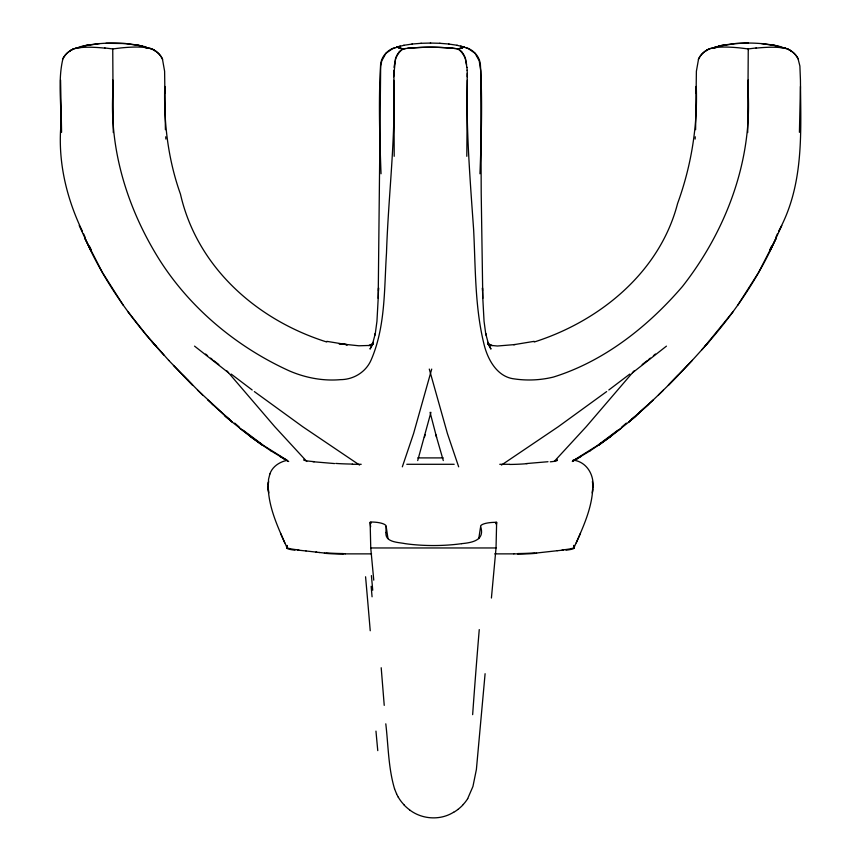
<?xml version="1.0" encoding="UTF-8"?>
<svg xmlns="http://www.w3.org/2000/svg" width="861" height="861" viewBox="0 0 861 861"><rect width="100%" height="100%" fill="white"/><g stroke="black" fill="none" stroke-linecap="round" stroke-linejoin="round"><path stroke-width="1.29" d="M268.352 489.866L268.352 489.08L268.804 492.976M393.735 80.321C395.823 138.061 388.343 195.404 386.492 253.005C384.146 288.769 385.642 326.362 371.166 359.898C365.925 372.113 353.527 379.615 340.45 379.647C323.004 381.186 305.407 377.807 289.371 370.908C236.958 347.08 190.539 308.658 159.554 259.925C128.364 210.267 109.745 152.268 112.813 93.279M573.975 545.422L573.953 547.876A31.297 2.551 -1.8 0 1 573.846 548.037M748.209 93.279L748.209 80.008M82.452 231.361C67.276 199.827 58.57 165.097 60.593 129.979C62.132 106.57 57.407 82.333 62.788 59.355A18.35 18.35 0 0 1 67.987 52.37A22.59 22.59 0 0 1 69.967 50.907L70.936 50.282A29.392 29.382 -34.8 0 1 71.485 49.96L71.667 49.863A22.343 22.343 0 0 1 72.518 49.389L72.69 49.314A20.427 20.427 0 0 1 73.497 48.926L77.307 47.915M287.014 546.412L287.014 545.422L287.025 547.241M573.975 545.422L573.975 546.541M592.648 489.866L592.648 489.08L592.196 492.976M695.602 129.699L696.388 71.237L698.497 59.355A18.35 18.35 0 0 1 703.706 52.37A23.947 23.947 0 0 1 706.644 50.293L707.01 50.067A24.829 24.818 -23.4 0 1 707.893 49.572L708.065 49.486A20.406 20.406 0 0 1 709.216 48.926L713.016 47.915A64.65 13.733 12.5 0 1 716.567 47.42M800.439 86.455L799.417 132.346M269.87 474.024C272.28 466.662 279.448 462.002 286.745 460.42M696.237 93.268L696.269 86.455C697.754 126.373 691.222 166.076 677.564 203.583C659.784 272.216 599.805 321.175 534.229 342M748.252 49.669L748.252 48.926L756.227 47.947M303.901 459.387L303.933 460.269A28.165 1.722 1.4 0 0 304.17 460.441M748.241 50.282L747.714 132.54M748.187 93.279C751.761 163.159 725.199 231.943 682.461 286.465C648.053 326.502 604.368 361.146 553.472 377.043C540.762 380.175 527.438 380.81 514.491 378.926C497.367 377.096 487.875 359.887 484.13 344.734C474.745 307.097 475.606 267.954 473.615 229.467C469.912 177.517 465.812 125.566 467.308 73.422M393.638 76.758L395.5 58.796A18.264 12.883 -90 0 1 398.847 52.413M491.416 598.029L496.033 547.962L496.636 522.326L495.85 522.326A15.25 4.122 0 0 0 480.546 526.469M268.158 488.058L268.557 479.211L269.87 474.024M268.374 491.448L268.266 484.506M373.093 343.647L370.036 349.071L373.254 342.334L372.479 344.12L375.385 333.347L375.105 334.983L376.946 321.282L378.194 298.369L380.67 66.211L381.789 60.776L385.922 53.328L392.433 48.786L400.333 46.107M466.813 156.304L467.383 80.321M592.626 491.448L592.648 490.555M378.194 298.369L378.539 287.886L378.442 290.631M393.929 70.29L394.187 156.304M386.169 526.491L385.932 532.561M287.154 548.048A31.297 2.551 1.8 0 1 287.036 547.876L287.014 547.553M385.922 532.83C385.168 542.527 398.546 542.236 405.133 543.646A60.711 16.402 0 0 0 461.668 543.657M573.964 547.478L573.975 546.541M695.128 139.073L695.268 136.791M479.964 173.771C481.321 137.426 482.547 100.877 480.395 64.575C479.609 56.482 473.561 49.809 465.866 47.559M485.098 673.7L476.391 769.497L472.937 786.491L467.695 798.599M393.994 67.362L395.63 58.796A21.633 15.283 -89.2 0 1 402.959 49.109M268.234 484.732L268.589 481.471M496.356 524.823L496.636 522.326M495.85 522.326L495.721 523.37M480.481 527.481L478.77 538.599M430.93 412.333L417.703 460.57M431.716 369.078L413.581 433.546L402.335 466.823M424.398 437.356L425.183 434.633M573.943 547.876L573.975 547.79A31.373 2.561 -1.9 0 1 573.663 548.134M573.986 547.714C582.639 528.234 592.443 508.012 592.831 486.271L592.809 487.821L592.734 484.506M576.235 542.893L580.475 533.293M781.799 225.539L770.175 250.702L775.826 238.971M775.933 237.206L777.505 233.697M778.548 231.361C804.465 184.329 800.773 131.572 800.439 80.008L799.891 66.039L798.212 59.355A18.35 18.35 0 0 0 793.013 52.37A22.59 22.59 0 0 0 791.033 50.907L790.064 50.282A29.392 29.382 34.8 0 0 789.515 49.96L789.333 49.863A22.343 22.343 0 0 0 788.482 49.389L788.31 49.314A20.427 20.427 0 0 0 787.503 48.926L787.503 48.926A23.075 23.075 0 0 1 790.064 50.282A26.669 26.669 0 0 1 791.033 50.896M776.256 238.11L758.541 272.582L737.629 305.429M769.949 249.475L771.585 246.128M770.38 250.39C752.611 286.724 728.912 319.883 701.801 349.814M373.265 343.098L371.263 346.025L373.125 343.517M733.217 311.521L704.761 346.423M634.051 370.908L586.33 426.582L554.226 461.464M463.24 804.475L464.553 802.969A50.519 43.018 4.4 0 0 467.717 798.61M709.55 340.956C684.646 369.735 657.815 396.856 629.1 421.836M692.287 360.361L668.491 385.05M668.394 385.147L678.07 375.331M658.461 394.995L663.4 390.151M653.413 399.816L629.133 421.793L609.825 437.119M648.688 404.175L631.813 419.49L635.031 416.573M371.274 344.83L368.885 345.605L372.942 343.55M371.435 344.906L372.996 343.507M629.133 421.793L636.462 415.357M621.76 427.045L626.313 423.106M648.355 359.758L650.367 358.122M653.402 355.679L655.415 354.043M617.843 430.22L597.017 445.794L572.662 460.979M621.222 428.272L599.041 444.825M666.446 346.133L632.512 372.77M629.811 374.072L608.813 389.99M642.188 364.547L647.343 360.576M606.661 391.583L558.219 426.755L501.457 465.069M601.193 443.307L590.14 450.798M706.45 50.401L705.277 51.165A25.432 25.432 0 0 1 706.45 50.401L706.644 50.282A23.075 23.064 -23.4 0 1 709.206 48.926L709.668 48.743M590.237 450.733L573.308 460.936M572.296 461.518L581.25 456.352M575.805 459.526L576.762 458.999M453.618 812.224C440.229 820.662 422.041 819.457 409.556 809.867M80.783 47.42A64.65 13.658 12.6 0 0 77.059 47.958L73.497 48.926A23.075 23.075 0 0 0 70.936 50.282A26.669 26.669 0 0 0 69.967 50.896M395.134 47.559C387.439 49.809 381.391 56.482 380.605 64.575C378.453 100.877 379.679 137.426 381.036 173.771M463.207 47.312L464.316 47.043L456.976 45.299M464.283 47.054L463.455 47.215M462.981 47.355L464.014 47.043L468.567 48.786L475.078 53.328L479.211 60.776L480.761 70.968L481.202 192.939L482.806 298.369L484.054 321.282L485.895 334.983L485.615 333.347L488.521 344.12L487.746 342.334L490.964 349.071L487.907 343.647M463.046 47.355L461.959 47.678M458.213 48.894L462.981 47.473L458.375 48.894A22.655 15.993 -89.9 0 1 462.196 52.338M461.991 47.796L462.572 47.613M458.321 48.916L456.201 48.657M463.584 47.172L460.667 46.107M710.25 48.56L712.8 47.947A64.65 13.658 12.6 0 1 739.911 47.925L748.252 48.926M399.041 47.678L396.684 47.043L404.024 45.299M75.402 48.324L75.564 48.281M99.553 43.545L83.043 46.096C103.815 41.78 125.717 42.017 146.359 47.011M718.752 46.096C739.524 41.769 761.425 42.017 782.068 47.011M78.932 47.011L87.94 44.966M714.641 47.011L735.262 43.545L748.36 43.05M718.72 46.096L723.66 44.966M369.304 345.465L358.886 345.788L338.933 343.69L347.306 344.712L326.857 341.343M534.143 341.343L513.694 344.712M403.013 48.916L397.653 47.355M404.939 48.636L402.84 48.916L398.74 47.613M403.723 45.299L412.247 44.051M403.088 48.873L404.132 48.743M104.773 47.947L112.748 48.926L121.1 47.915A64.65 13.658 -12.6 0 1 148.232 47.958L151.784 48.926A20.406 20.406 0 0 1 152.935 49.486L153.107 49.572A24.829 24.818 23.4 0 1 153.99 50.067L155.723 51.165A25.432 25.432 0 0 0 154.549 50.401M461.636 543.646C472.043 542.688 485.238 540.353 480.61 526.501M404.229 48.711L405.531 48.56M405.079 48.593L407.856 48.281M407.167 48.345L408.232 48.238M408.458 48.194L409.793 48.076M557.164 550.728L535.811 553.096M557.153 550.728L563.632 550.05M408.846 48.162L410.622 47.99M515.061 344.551L497.421 346.014L491.696 345.465M410.062 48.033L411.483 47.915M526.415 463.562L548.005 461.722M411.945 44.051L421.255 43.298M105.978 43.298L125.738 43.545L142.28 46.096M420.954 43.298L430.651 43.05M517.859 553.86L513.845 553.871M417.768 457.901L443.221 457.901M361.211 464.294L354.108 464.294A30.609 3.175 0 0 1 352.343 464.273M406.801 464.294L454.167 464.294M499.767 464.294L506.871 464.294A30.824 3.229 0 0 0 509.54 464.294M371.059 523.37L370.93 522.326L370.144 522.326L370.747 547.962L496.033 547.962M371.586 553.871L345.132 553.871M494.763 553.871L513.845 553.871M345.143 553.871L343.13 553.86M430.349 43.05L440.046 43.298M312.974 461.722L334.563 463.562M439.745 43.298L449.055 44.051M325.178 553.096L319.7 552.536M449.517 47.915L450.938 48.033M450.798 48.033L451.756 48.119M451.207 48.076L452.154 48.162M297.368 550.05L305.989 550.965M452.391 48.194L453.295 48.281M305.999 550.965L316.084 552.105M452.768 48.238L453.661 48.324M453.855 48.367L457.912 48.873M454.027 48.388L455.48 48.539M315.922 552.095L316.805 552.192M318.968 552.45L319.797 552.558M316.568 552.17L319.14 552.471M345.939 344.551L347.306 344.712M761.447 43.545L777.989 46.096L773.06 44.966M448.753 44.051L457.277 45.299M783.693 47.915L787.331 48.862L783.951 47.947A64.65 13.658 -12.6 0 0 780.217 47.42M784.522 48.076L784.909 48.162M165.398 129.699L164.612 71.237L162.503 59.355A18.35 18.35 0 0 0 157.294 52.37A23.947 23.947 0 0 0 154.356 50.293A23.075 23.064 23.4 0 0 151.794 48.926L147.984 47.915A64.65 13.733 -12.5 0 0 144.433 47.42M137.34 44.966L142.248 46.096M150.072 48.367L150.201 48.399M785.759 48.367L785.081 48.194L785.835 48.388M573.114 460.108C586.772 461.636 594.52 475.24 592.842 488.058M396.684 47.043L397.502 47.215M150.75 48.56L151.332 48.743M397.244 47.215L398.019 47.355M398.191 47.42L397.201 47.215M397.954 47.355L399.009 47.796M489.726 344.83L492.115 345.605L488.058 343.55M326.771 342C256.879 320.034 197.094 267.319 180.455 194.102C168.121 159.597 163.751 122.962 164.731 86.455L164.742 93.268M279.75 456.352L285.195 459.526M284.238 458.999L288.704 461.518M287.23 460.344L263.983 445.794L243.157 430.22M287.692 460.936L270.763 450.733M359.543 465.069L302.781 426.755L254.339 391.583M270.86 450.798L259.807 443.307M261.959 444.825L239.778 428.272M252.187 389.99L231.189 374.072M251.175 437.119L231.867 421.793L197.503 390.065M228.488 372.77L194.554 346.133M213.657 360.576L218.812 364.547M205.585 354.043L207.598 355.679M210.633 358.122L212.645 359.758M231.9 421.836L224.57 415.389M234.687 423.106L239.24 427.045M224.538 415.357L231.867 421.793M488.004 343.507L489.565 344.906M225.969 416.573L229.187 419.49L212.312 404.175M207.587 399.816L212.915 404.724M202.539 394.995L173.448 365.451M182.93 375.331L187.773 380.239M187.676 380.142L192.606 385.147L168.713 360.361M306.774 461.464L274.67 426.582L226.949 370.908M168.799 360.458L146.661 335.36L127.783 311.521M163.967 355.152C135.016 323.682 109.369 288.93 90.62 250.39M151.45 340.956L156.239 346.423M487.875 343.517L489.737 346.025L487.735 343.098M123.371 305.429L102.459 272.582L84.744 238.11M398.234 797.189L396.512 793.756M89.415 246.128L91.051 249.475M85.174 238.971L90.825 250.702L79.201 225.539M268.191 487.821L268.169 486.271C268.567 508.012 278.361 528.213 287.014 547.714M83.495 233.697L85.067 237.206M280.525 533.293L284.765 542.893M458.665 466.823L447.419 433.546L429.284 369.078M287.014 547.79L287.047 547.876A31.373 2.561 1.9 0 0 287.337 548.134M394.489 788.611C388.279 767.625 388.333 745.422 385.793 723.821M430.07 412.333L436.602 437.356M435.817 434.633L443.297 460.57M387.999 538.609L386.169 526.469M466.608 64.65L465.5 58.796A18.264 12.883 90 0 0 462.153 52.413M592.411 481.471L592.766 484.732M370.144 522.326L370.639 526.814M466.888 67.362L465.37 58.796A21.633 15.283 89.2 0 0 458.041 49.109M370.747 547.962L373.76 580.142M384.232 705.374L381.197 667.738M467.006 67.362L467.071 70.29M165.732 136.791L165.872 139.073M61.583 132.346L60.561 80.008M482.558 290.631L482.461 287.886L482.806 298.369M467.189 70.29L467.243 76.758M113.286 132.54L112.748 49.002M557.089 459.387L557.089 460.215A27.972 1.711 -1.4 0 1 556.959 460.377M268.169 486.271L268.169 486.949M268.245 483.645L268.245 482.494M112.791 93.279L112.791 80.008M527.201 463.648A32.18 3.293 0 0 1 509.723 464.456M557.089 460.377A31.028 2.099 -0.6 0 1 550.265 461.819M314.33 461.657A31.007 1.894 1.5 0 1 304.772 460.441M352.526 464.068A32.201 2.906 0.3 0 1 335.779 463.422M536.586 553.257A36.948 5.091 0 0 1 517.956 554.107M573.986 548.037A34.601 3.11 -0.9 0 1 566.011 550.201M572.985 548.134A34.601 2.82 -2 0 1 562.104 549.964M534.703 552.87A36.958 4.542 -0.3 0 1 517.741 553.558M343.033 554.107A36.948 5.091 0 0 1 324.403 553.257M294.979 550.201A34.601 3.11 0.9 0 1 287.004 548.037M298.885 549.964A34.601 2.82 2 0 1 288.015 548.134M343.248 553.558A36.958 4.542 0.3 0 1 326.297 552.87M790.043 50.325A21.148 21.148 0 0 1 798.481 59.215M788.31 49.314A22.558 22.547 34.8 0 1 789.515 49.96M755.904 48.162A64.65 13.582 -12.4 0 1 783.413 48.001M706.827 50.175A24.915 24.904 -35 0 1 708.065 49.486M698.379 59.301A19.599 19.599 0 0 1 705.288 51.186M714.038 47.915A64.65 13.658 12.3 0 1 715.276 47.732M398.804 52.338A22.655 15.993 89.9 0 1 402.722 48.862M411.074 48.108A64.65 19.211 -0.1 0 1 449.377 48.044M77.587 48.001A64.65 13.582 12.4 0 1 105.096 48.162M62.519 59.215A21.148 21.148 0 0 1 70.957 50.325M411.623 48.044A64.65 19.211 0.1 0 1 449.926 48.108M71.485 49.96A22.558 22.547 -34.8 0 1 72.69 49.314M152.935 49.486A24.915 24.904 35 0 1 154.173 50.175M155.712 51.186A19.599 19.599 0 0 1 162.621 59.301M145.724 47.732A64.65 13.658 -12.3 0 1 146.962 47.915M370.919 522.014A15.25 4.445 0 0 1 386.223 526.469M472.646 714.652A763.868 67.459 -83.5 0 1 479.254 629.585M463.304 804.508A44.32 37.572 3.2 0 1 457.869 809.469M457.88 809.48A46.58 39.229 1.9 0 1 453.693 812.31M409.588 809.846A46.02 38.906 -2.6 0 1 404.057 804.97M404.143 804.906A47.689 40.445 -3.3 0 1 398.299 797.168M396.566 793.734A73.11 62.713 -8.5 0 1 394.532 788.601M377.775 750.631A763.438 127.772 89.8 0 1 375.966 731.118M365.57 576.762A760.543 47.71 84 0 1 370.23 630.747M371.145 586.309A784.737 68.536 83.5 0 1 372.07 596.802M371.403 575.6A742.602 72.098 83.3 0 1 372.727 590.226M609.922 437.044L599.148 444.76L609.922 437.044M253.145 438.518L251.078 437.044L261.852 444.76L253.145 438.518"/></g></svg>
